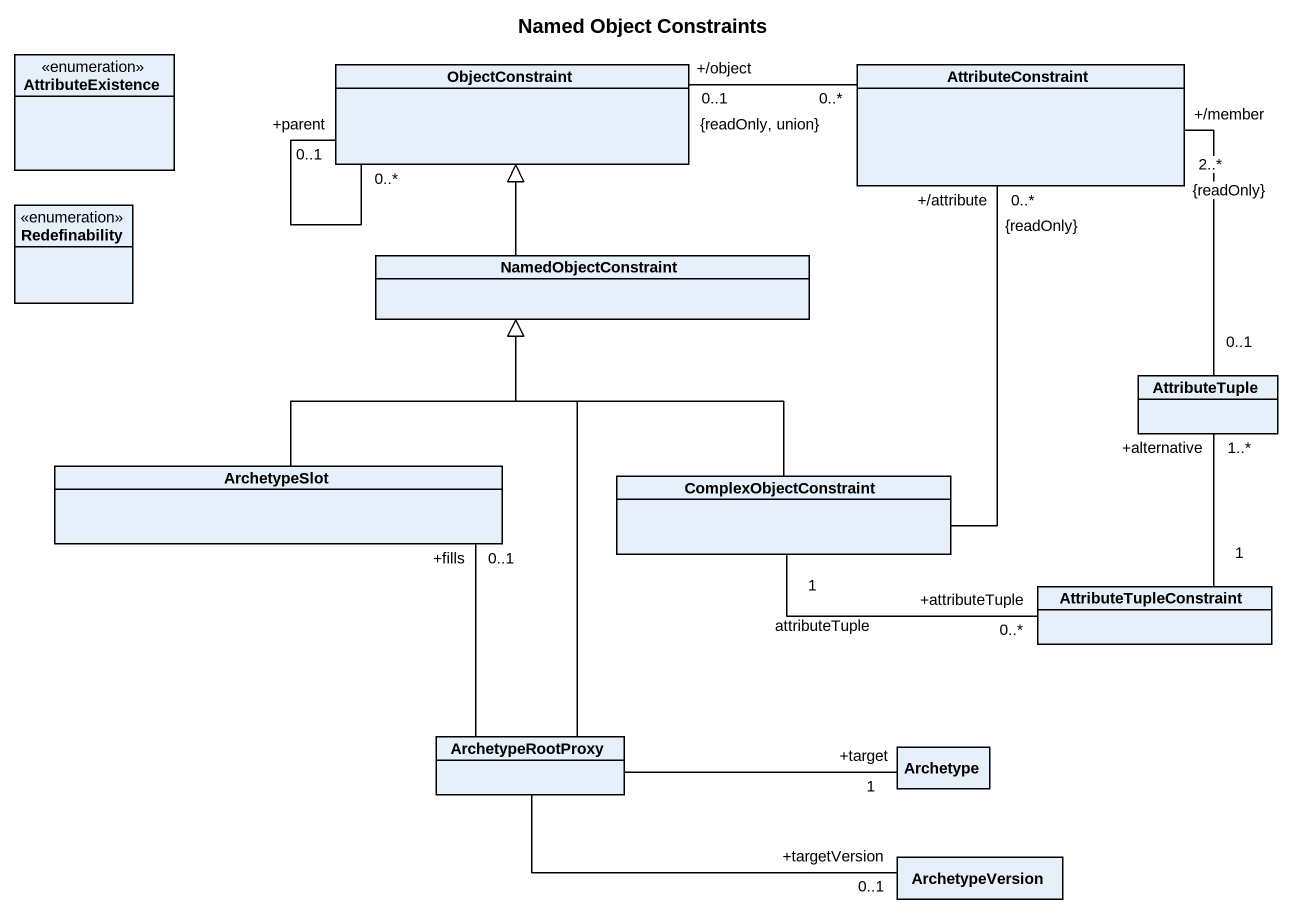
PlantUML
@startuml
title Named Object Constraints
hide circle
hide empty members
enum AttributeExistence
class ObjectConstraint
class AttributeConstraint
enum Redefinability
class NamedObjectConstraint
class AttributeTuple
class ArchetypeSlot
class ComplexObjectConstraint
class AttributeTupleConstraint
class ArchetypeRootProxy
class Archetype
class ArchetypeVersion
ObjectConstraint "0..*" -- "+parent\n0..1" ObjectConstraint
AttributeConstraint "0..*" -left- "+/object\n0..1\n{readOnly, union}" ObjectConstraint
AttributeConstraint "+/attribute\n0..*\n{readOnly}" -- ComplexObjectConstraint
NamedObjectConstraint -up-|> ObjectConstraint
AttributeTuple "0..1" -up- "+/member\n2..*\n{readOnly}" AttributeConstraint
ArchetypeSlot -up-|> NamedObjectConstraint
ComplexObjectConstraint -up-|> NamedObjectConstraint
ComplexObjectConstraint "1" -right- "+attributeTuple\n0..*" AttributeTupleConstraint : attributeTuple
AttributeTupleConstraint "1" -up- "+alternative\n1..*" AttributeTuple
ArchetypeRootProxy -up-|> NamedObjectConstraint
ArchetypeRootProxy -up- "+fills\n0..1" ArchetypeSlot
ArchetypeRootProxy -right- "+target\n1" Archetype
ArchetypeRootProxy -right- "+targetVersion\n0..1" ArchetypeVersion
@enduml
